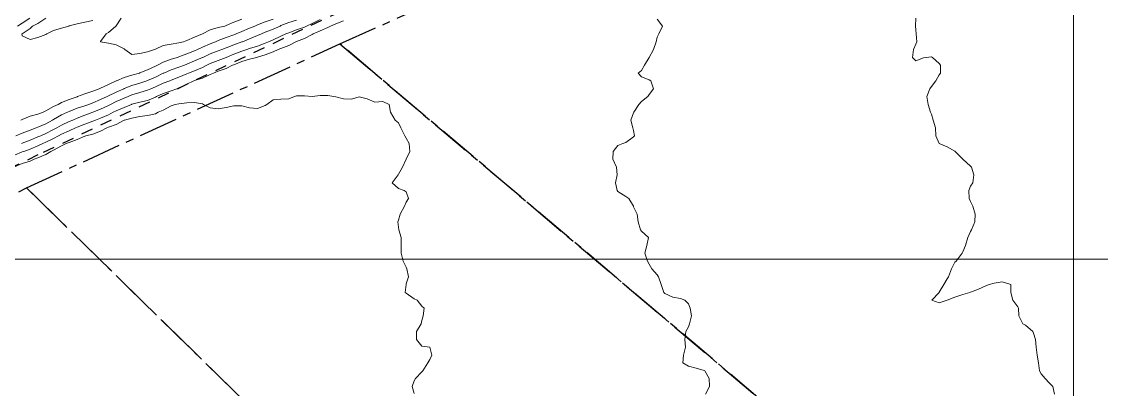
# Model space of a CAD drawing. Header units: centimetres. Extents: x 0 to 642158, y -847 to 649707.
# Drawn here: x 616899.7 to 616968.6, y 619879.1 to 619902.5 of the extents above; entities that cross this region are included whole.
import ezdxf

# ---------------------------------------------------------------- set-up
doc = ezdxf.new("R2010")
doc.units = ezdxf.units.CM
doc.header["$MEASUREMENT"] = 0
doc.linetypes.add('CENTERX2', pattern=[4, 2.5, -0.5, 0.5, -0.5])
doc.linetypes.add('JIS_02_0.7', pattern=[1.35, 0.75, -0.6])
for name, color, linetype, lineweight in [('MEV_grille', 254, 'Continuous', 9), ('WAL_parcellaire agricole', 7, 'JIS_02_0.7', 25), ('WAL_topographie 0.5', 253, 'Continuous', 20)]:
    doc.layers.add(name, color=color, linetype=linetype, lineweight=lineweight)
doc.layers.add('SPW_parcellaire cadastral', color=7, linetype='CENTERX2', lineweight=25, true_color=0xff0542)

# ---------------------------------------------------------------- blocks, each defined once
blk = doc.blocks.new('*U114')
at = {"layer": 'MEV_grille', "transparency": 33554687}
blk.add_lwpolyline([(-1338.461, 0), (1338.461, 0)], dxfattribs=at)
blk = doc.blocks.new('*U115')
at = {"layer": 'MEV_grille', "color": 0, "linetype": 'ByBlock', "lineweight": -2, "transparency": 16777216}
blk.add_blockref('*U114', (0, -2500), dxfattribs=at)
blk = doc.blocks.new('*U112')
at = {"layer": 'MEV_grille', "transparency": 33554687}
blk.add_lwpolyline([(0, 1825.476), (0, -1825.476)], dxfattribs=at)
blk = doc.blocks.new('*U113')
at = {"layer": 'MEV_grille', "color": 0, "linetype": 'ByBlock', "lineweight": -2, "transparency": 16777216}
blk.add_blockref('*U112', (1600, 0), dxfattribs=at)

msp = doc.modelspace()

# ---------------------------------------------------------------- linework, layer by layer
at = {"layer": 'SPW_parcellaire cadastral'}
for points in [[(617007.905, 619826.751), (616920.013, 619901.11), (616969.525, 619923.259), (617063.567, 619833.635)], [(616971.175, 619822.209), (616900.032, 619891.92), (616920.013, 619901.11), (617007.905, 619826.751)], [(616959.546, 619820.771), (616888.816, 619886.258), (616900.032, 619891.92)], [(616900.032, 619891.92), (616971.175, 619822.209)]]:
    msp.add_lwpolyline(points, dxfattribs=at)
at = {"layer": 'WAL_parcellaire agricole'}
msp.add_lwpolyline([(616834.393, 619862.141), (616901.115, 619894.202), (616963.611, 619923.834), (616998.733, 619944.275), (617044.542, 619975.155), (617078.601, 619997.784), (617129.239, 620024.449), (617150.605, 620035.193), (617167.005, 620042.471), (617183.636, 620049.254), (617195.968, 620052.589), (617205.635, 620054.257), (617214.468, 620054.924), (617225.801, 620055.092), (617244.635, 620054.095), (617264.801, 620051.764), (617279.268, 620048.932), (617287.568, 620047.033), (617298.302, 620043.934), (617316.303, 620037.27), (617206.585, 619911.125), (617193.234, 619891.652), (617159.761, 619845.532), (616438.339, 619756.31)], dxfattribs=at)
at = {"layer": 'WAL_topographie 0.5'}
for points in [[(616899.25, 619894.017), (616899.75, 619894.211), (616899.857, 619894.25), (616900.25, 619894.383), (616900.75, 619894.595), (616901.063, 619894.75), (616901.25, 619894.829), (616901.75, 619895.076), (616902.062, 619895.25), (616902.25, 619895.35), (616902.75, 619895.568), (616903.15, 619895.75), (616903.25, 619895.793), (616903.75, 619895.989), (616904.25, 619896.176), (616904.429, 619896.25), (616904.75, 619896.366), (616905.25, 619896.585), (616905.56, 619896.75), (616905.75, 619896.84), (616906.25, 619897.044), (616906.726, 619897.25), (616906.75, 619897.26), (616907.25, 619897.388), (616907.75, 619897.498), (616908.25, 619897.711), (616908.32, 619897.75), (616908.75, 619897.946), (616909.25, 619898.117), (616909.605, 619898.25), (616909.75, 619898.304), (616910.25, 619898.544), (616910.693, 619898.75), (616910.75, 619898.771), (616911.25, 619898.93), (616911.75, 619899.153), (616911.956, 619899.25), (616912.25, 619899.37), (616912.75, 619899.543), (616913.173, 619899.75), (616913.25, 619899.78), (616913.75, 619899.982), (616914.25, 619900.132), (616914.69, 619900.25), (616914.75, 619900.262), (616915.25, 619900.401), (616915.75, 619900.598), (616916.08, 619900.75), (616916.25, 619900.815), (616916.75, 619901.015), (616917.205, 619901.25), (616917.25, 619901.268), (616917.75, 619901.447), (616918.25, 619901.709), (616918.32, 619901.75), (616918.75, 619901.933), (616919.25, 619902.164), (616919.406, 619902.25), (616919.75, 619902.382), (616920.25, 619902.587)], [(616899.341, 619895.25), (616899.75, 619895.419), (616900.25, 619895.606), (616900.65, 619895.75), (616900.75, 619895.79), (616901.25, 619896.009), (616901.685, 619896.25), (616901.75, 619896.289), (616902.25, 619896.579), (616902.649, 619896.75), (616902.75, 619896.794), (616903.25, 619896.998), (616903.75, 619897.166), (616904.007, 619897.25), (616904.25, 619897.339), (616904.75, 619897.552), (616905.179, 619897.75), (616905.25, 619897.785), (616905.75, 619898.035), (616906.237, 619898.25), (616906.25, 619898.256), (616906.75, 619898.448), (616907.25, 619898.6), (616907.698, 619898.75), (616907.75, 619898.768), (616908.25, 619898.99), (616908.75, 619899.239), (616908.775, 619899.25), (616909.25, 619899.45), (616909.75, 619899.616), (616910.104, 619899.75), (616910.25, 619899.809), (616910.75, 619900.017), (616911.25, 619900.244), (616911.262, 619900.25), (616911.75, 619900.468), (616912.25, 619900.66), (616912.485, 619900.75), (616912.75, 619900.858), (616913.25, 619901.057), (616913.75, 619901.235), (616913.792, 619901.25), (616914.25, 619901.428), (616914.75, 619901.639), (616915.012, 619901.75), (616915.25, 619901.847), (616915.75, 619902.049), (616916.196, 619902.25), (616916.25, 619902.273), (616916.75, 619902.469), (616917.25, 619902.626)], [(616900.247, 619902.75), (616899.75, 619902.433), (616899.457, 619902.25)], [(616899.662, 619896.25), (616899.75, 619896.285), (616900.25, 619896.487), (616900.75, 619896.632), (616901.078, 619896.75), (616901.25, 619896.831), (616901.75, 619897.122), (616902.035, 619897.25), (616902.25, 619897.361), (616902.75, 619897.564), (616903.25, 619897.738), (616903.288, 619897.75), (616903.75, 619897.923), (616904.25, 619898.1), (616904.651, 619898.25), (616904.75, 619898.291), (616905.25, 619898.519), (616905.75, 619898.741), (616905.772, 619898.75), (616906.25, 619898.961), (616906.75, 619899.117), (616907.228, 619899.25), (616907.25, 619899.257), (616907.75, 619899.446), (616908.25, 619899.679), (616908.385, 619899.75), (616908.75, 619899.953), (616909.25, 619900.127), (616909.65, 619900.25), (616909.75, 619900.284), (616910.25, 619900.48), (616910.75, 619900.675), (616910.925, 619900.75), (616911.25, 619900.903), (616911.75, 619901.12), (616912.085, 619901.25), (616912.25, 619901.32), (616912.75, 619901.511), (616913.25, 619901.697), (616913.394, 619901.75), (616913.75, 619901.896), (616914.25, 619902.105), (616914.592, 619902.25), (616914.75, 619902.316), (616915.25, 619902.511), (616915.75, 619902.697)], [(616899.696, 619894.75), (616899.75, 619894.772), (616900.25, 619894.971), (616900.75, 619895.17), (616900.943, 619895.25), (616901.25, 619895.384), (616901.75, 619895.644), (616901.949, 619895.75), (616902.25, 619895.925), (616902.75, 619896.147), (616902.988, 619896.25), (616903.25, 619896.369), (616903.75, 619896.569), (616904.25, 619896.748), (616904.255, 619896.75), (616904.75, 619896.947), (616905.25, 619897.184), (616905.388, 619897.25), (616905.75, 619897.423), (616906.25, 619897.643), (616906.509, 619897.75), (616906.75, 619897.85), (616907.25, 619898.001), (616907.75, 619898.161), (616907.951, 619898.25), (616908.25, 619898.375), (616908.75, 619898.594), (616909.163, 619898.75), (616909.25, 619898.785), (616909.75, 619898.989), (616910.25, 619899.207), (616910.36, 619899.25), (616910.75, 619899.397), (616911.25, 619899.608), (616911.529, 619899.75), (616911.75, 619899.857), (616912.25, 619900.059), (616912.75, 619900.244), (616912.765, 619900.25), (616913.25, 619900.449), (616913.75, 619900.646), (616914.082, 619900.75), (616914.25, 619900.805), (616914.75, 619900.958), (616915.25, 619901.157), (616915.456, 619901.25), (616915.75, 619901.378), (616916.25, 619901.598), (616916.576, 619901.75), (616916.75, 619901.824), (616917.25, 619902), (616917.75, 619902.18), (616917.889, 619902.25), (616918.25, 619902.419), (616918.75, 619902.663)], [(616901.25, 619902.741), (616900.75, 619902.407), (616900.406, 619902.25), (616900.25, 619902.087), (616899.75, 619901.759), (616899.736, 619901.75), (616899.75, 619901.621), (616900.25, 619901.399), (616900.75, 619901.506), (616901.25, 619901.711), (616901.32, 619901.75), (616901.75, 619901.965), (616902.25, 619902.104), (616902.728, 619902.25), (616902.75, 619902.257), (616903.25, 619902.395), (616903.75, 619902.494), (616904.25, 619902.608)], [(616906.06, 619902.75), (616905.75, 619902.271), (616905.728, 619902.25), (616905.25, 619901.828), (616905.096, 619901.75), (616904.75, 619901.268), (616904.734, 619901.25), (616904.75, 619901.237), (616905.25, 619901.158), (616905.75, 619901.052), (616906.25, 619900.8), (616906.306, 619900.75), (616906.75, 619900.434), (616907.25, 619900.495), (616907.75, 619900.6), (616908.188, 619900.75), (616908.25, 619900.782), (616908.75, 619901.002), (616909.25, 619901.083), (616909.75, 619901.175), (616910.048, 619901.25), (616910.25, 619901.33), (616910.75, 619901.548), (616911.243, 619901.75), (616911.25, 619901.754), (616911.75, 619902.014), (616912.25, 619902.147), (616912.679, 619902.25), (616912.75, 619902.274), (616913.25, 619902.497), (616913.75, 619902.691)], [(616940.25, 619902.687), (616940.6, 619902.25), (616940.357, 619901.75), (616940.25, 619901.536), (616940.199, 619901.25), (616940.025, 619900.75), (616939.75, 619900.25), (616939.75, 619900.25), (616939.442, 619899.75), (616939.25, 619899.409), (616939.044, 619899.25), (616939.25, 619899.017), (616939.75, 619898.813), (616939.844, 619898.75), (616940.017, 619898.25), (616939.75, 619897.886), (616939.656, 619897.75), (616939.25, 619897.44), (616939.093, 619897.25), (616938.761, 619896.75), (616938.75, 619896.712), (616938.568, 619896.25), (616938.704, 619895.75), (616938.75, 619895.583), (616938.811, 619895.25), (616938.75, 619895.176), (616938.25, 619894.81), (616938.062, 619894.75), (616937.75, 619894.625), (616937.437, 619894.25), (616937.423, 619893.75), (616937.65, 619893.25), (616937.693, 619892.75), (616937.601, 619892.25), (616937.691, 619891.75), (616937.75, 619891.693), (616938.25, 619891.378), (616938.45, 619891.25), (616938.736, 619890.75), (616938.75, 619890.7), (616938.975, 619890.25), (616939.033, 619889.75), (616939.194, 619889.25), (616939.25, 619889.167), (616939.691, 619888.75), (616939.59, 619888.25), (616939.475, 619887.75), (616939.639, 619887.25), (616939.75, 619887.05), (616939.917, 619886.75), (616940.25, 619886.375), (616940.341, 619886.25), (616940.517, 619885.75), (616940.672, 619885.25), (616940.75, 619885.182), (616941.25, 619884.956), (616941.75, 619884.867), (616942.019, 619884.75), (616942.25, 619884.519), (616942.367, 619884.25), (616942.444, 619883.75), (616942.325, 619883.25), (616942.25, 619883.05), (616942.077, 619882.75), (616942.009, 619882.25), (616942.05, 619881.75), (616941.94, 619881.25), (616941.882, 619880.75), (616942.25, 619880.55), (616942.75, 619880.417), (616943.25, 619880.274), (616943.285, 619880.25), (616943.579, 619879.75), (616943.596, 619879.25), (616943.333, 619878.75)], [(616956.75, 619902.749), (616956.731, 619902.25), (616956.75, 619902), (616956.77, 619901.75), (616956.806, 619901.25), (616956.75, 619901.083), (616956.607, 619900.75), (616956.536, 619900.25), (616956.75, 619900.019), (616957.25, 619900.228), (616957.417, 619900.25), (616957.75, 619900.282), (616957.809, 619900.25), (616958.25, 619899.855), (616958.33, 619899.75), (616958.324, 619899.25), (616958.25, 619899.136), (616958.026, 619898.75), (616957.75, 619898.4), (616957.64, 619898.25), (616957.46, 619897.75), (616957.533, 619897.25), (616957.687, 619896.75), (616957.75, 619896.625), (616957.86, 619896.25), (616958.013, 619895.75), (616958.026, 619895.25), (616958.25, 619894.75), (616958.25, 619894.75), (616958.75, 619894.532), (616959.25, 619894.263), (616959.268, 619894.25), (616959.75, 619893.75), (616959.75, 619893.75), (616960.25, 619893.303), (616960.298, 619893.25), (616960.442, 619892.75), (616960.381, 619892.25), (616960.25, 619892.019), (616960.125, 619891.75), (616960.147, 619891.25), (616960.25, 619891.044), (616960.385, 619890.75), (616960.537, 619890.25), (616960.513, 619889.75), (616960.311, 619889.25), (616960.25, 619889.136), (616960.075, 619888.75), (616959.912, 619888.25), (616959.75, 619887.836), (616959.712, 619887.75), (616959.316, 619887.25), (616959.25, 619887.172), (616959.036, 619886.75), (616958.846, 619886.25), (616958.75, 619886.115), (616958.545, 619885.75), (616958.25, 619885.274), (616958.235, 619885.25), (616957.772, 619884.75), (616958.25, 619884.588), (616958.75, 619884.75), (616958.75, 619884.75), (616959.25, 619884.944), (616959.75, 619885.107), (616960.191, 619885.25), (616960.25, 619885.272), (616960.75, 619885.464), (616961.25, 619885.685), (616961.422, 619885.75), (616961.75, 619885.848), (616962.25, 619885.92), (616962.75, 619885.786), (616962.809, 619885.75), (616962.814, 619885.25), (616962.935, 619884.75), (616963.25, 619884.325), (616963.306, 619884.25), (616963.324, 619883.75), (616963.583, 619883.25), (616963.75, 619883.169), (616964.214, 619882.75), (616964.25, 619882.65), (616964.379, 619882.25), (616964.431, 619881.75), (616964.5, 619881.25), (616964.569, 619880.75), (616964.65, 619880.25), (616964.75, 619880.054), (616965, 619879.75), (616965.25, 619879.481), (616965.49, 619879.25), (616965.589, 619878.75)], [(616899.25, 619893.273), (616899.75, 619893.481), (616900.25, 619893.629), (616900.51, 619893.75), (616900.75, 619893.834), (616901.25, 619894.047), (616901.57, 619894.25), (616901.75, 619894.335), (616902.25, 619894.597), (616902.554, 619894.75), (616902.75, 619894.821), (616903.25, 619895.008), (616903.75, 619895.23), (616903.807, 619895.25), (616904.25, 619895.354), (616904.75, 619895.537), (616905.15, 619895.75), (616905.25, 619895.785), (616905.75, 619895.975), (616906.25, 619896.238), (616906.282, 619896.25), (616906.75, 619896.362), (616907.25, 619896.475), (616907.75, 619896.549), (616908.25, 619896.649), (616908.415, 619896.75), (616908.75, 619896.884), (616909.25, 619897.162), (616909.515, 619897.25), (616909.75, 619897.291), (616910.25, 619897.346), (616910.75, 619897.368), (616911.25, 619897.276), (616911.319, 619897.25), (616911.75, 619897.023), (616912.25, 619896.958), (616912.75, 619897.054), (616913.25, 619897.156), (616913.75, 619897.146), (616914.25, 619897.022), (616914.75, 619896.988), (616915.25, 619897.176), (616915.358, 619897.25), (616915.75, 619897.546), (616916.25, 619897.58), (616916.75, 619897.609), (616917.111, 619897.75), (616917.25, 619897.793), (616917.75, 619897.788), (616918.25, 619897.759), (616918.75, 619897.816), (616919.25, 619897.81), (616919.625, 619897.75), (616919.75, 619897.732), (616920.25, 619897.595), (616920.75, 619897.588), (616921.25, 619897.722), (616921.75, 619897.609), (616922.25, 619897.395), (616922.75, 619897.435), (616923.167, 619897.25), (616923.25, 619896.75), (616923.25, 619896.75), (616923.55, 619896.25), (616923.75, 619896.062), (616923.893, 619895.75), (616924.164, 619895.25), (616924.25, 619895.103), (616924.444, 619894.75), (616924.482, 619894.25), (616924.25, 619893.75), (616924.25, 619893.75), (616924.015, 619893.25), (616923.75, 619892.8), (616923.731, 619892.75), (616923.355, 619892.25), (616923.75, 619891.875), (616924.107, 619891.75), (616924.25, 619891.659), (616924.395, 619891.25), (616924.25, 619891), (616924.135, 619890.75), (616923.864, 619890.25), (616923.75, 619889.85), (616923.721, 619889.75), (616923.75, 619889.417), (616923.776, 619889.25), (616923.927, 619888.75), (616923.925, 619888.25), (616923.924, 619887.75), (616924.042, 619887.25), (616924.25, 619886.865), (616924.294, 619886.75), (616924.395, 619886.25), (616924.25, 619885.792), (616924.235, 619885.75), (616924.187, 619885.25), (616924.25, 619885.21), (616924.75, 619884.844), (616924.95, 619884.75), (616925.25, 619884.375), (616925.4, 619884.25), (616925.337, 619883.75), (616925.25, 619883.464), (616925.2, 619883.25), (616924.893, 619882.75), (616924.893, 619882.25), (616925.25, 619881.809), (616925.75, 619881.75), (616925.75, 619881.75), (616925.879, 619881.25), (616925.75, 619880.964), (616925.63, 619880.75), (616925.298, 619880.25), (616925.25, 619880.191), (616924.833, 619879.75), (616924.75, 619879.613), (616924.625, 619879.25), (616924.75, 619878.806)]]:
    msp.add_lwpolyline(points, dxfattribs=at)

# ---------------------------------------------------------------- block references
at = {"layer": 'MEV_grille', "transparency": 33554687}
for name, p in [('*U113', (615366.814, 620593.644)), ('*U115', (616669.481, 622387.381))]:
    msp.add_blockref(name, p, dxfattribs=at)

doc.saveas('drawing.dxf')
